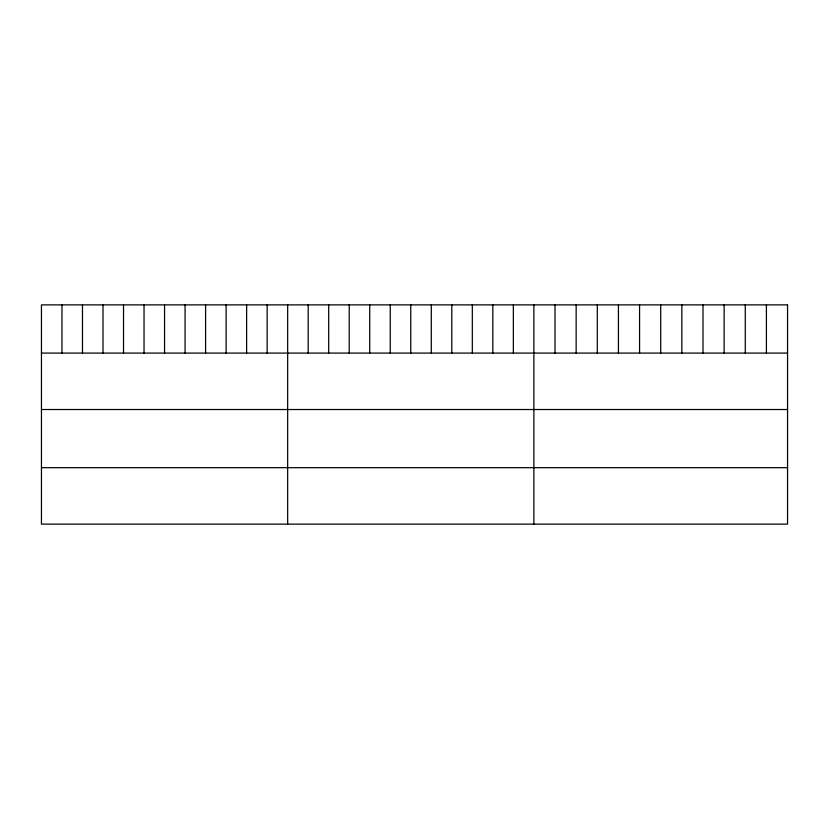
<?xml version="1.0" encoding="UTF-8"?>
<svg xmlns="http://www.w3.org/2000/svg" width="829" height="829" viewBox="0 0 829 829"><rect width="100%" height="100%" fill="white"/><g stroke="black" fill="none" stroke-linecap="round" stroke-linejoin="round"><path stroke-width="1.24" d="M41.45 353.081L787.55 353.081M41.45 409.526L787.55 409.526M41.45 467.68L787.55 467.68M766.41 304.875L766.41 353.081M745.271 304.875L745.271 353.081M724.131 304.875L724.131 353.081M702.992 304.875L702.992 353.081M681.852 304.875L681.852 353.081M660.713 304.875L660.713 353.081M639.573 304.875L639.573 353.081M618.434 304.875L618.434 353.081M597.294 304.875L597.294 353.081M576.155 304.875L576.155 353.081M555.015 304.875L555.015 353.081M533.876 304.875L533.876 524.125M513.358 304.875L513.358 353.081M492.84 304.875L492.84 353.081M472.323 304.875L472.323 353.081M451.805 304.875L451.805 353.081M431.287 304.875L431.287 353.081M410.769 304.875L410.769 353.081M390.252 304.875L390.252 353.081M369.734 304.875L369.734 353.081M349.216 304.875L349.216 353.081M328.698 304.875L328.698 353.081M308.181 304.875L308.181 353.081M287.663 304.875L287.663 524.125M267.145 304.875L267.145 353.081M246.627 304.875L246.627 353.081M226.11 304.875L226.11 353.081M205.592 304.875L205.592 353.081M185.074 304.875L185.074 353.081M164.556 304.875L164.556 353.081M144.039 304.875L144.039 353.081M123.521 304.875L123.521 353.081M103.003 304.875L103.003 353.081M82.485 304.875L82.485 353.081M61.968 304.875L61.968 353.081M787.55 304.875L41.45 304.875L41.45 524.125L787.55 524.125L787.55 304.875"/></g></svg>
